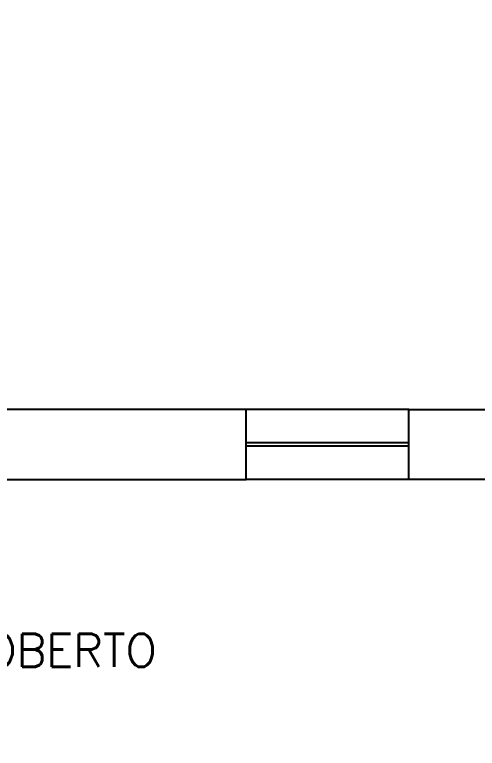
# Model space of a CAD drawing. Header units: metres. Extents: x -367 to 374, y -238 to 224.
# Drawn here: x 361.198 to 364.04, y 198.208 to 202.716 of the extents above; entities that cross this region are included whole.
import ezdxf
from ezdxf.enums import TextEntityAlignment as Align

# ---------------------------------------------------------------- set-up
doc = ezdxf.new("R2010")
doc.units = ezdxf.units.M
doc.layers.add('ELE-ALIMENTADORES', color=160, linetype='Continuous')
doc.layers.add('LA_BAU_BASES GERAIS_R00$0$BASE', color=253, linetype='Continuous')
doc.styles.add('LA_BAU_BASES GERAIS_R00$0$R60-125-RS', font='romans.shx', dxfattribs={"height": 0.19})
doc.styles.add('LA_BAU_BASES GERAIS_R00$0$R80-100-RS', font='romans.shx', dxfattribs={"height": 0.203})

# ---------------------------------------------------------------- blocks, each defined once
blk = doc.blocks.new('LA_BAU_BASES GERAIS_R00$0$LA_BAU_ALVENARIA SUPERIOR_R01')
at = {"layer": 'LA_BAU_BASES GERAIS_R00$0$BASE', "linetype": 'Continuous'}
for p, q in [((263.62, 200.29), (262.62, 200.29)), ((263.62, 200.085), (262.62, 200.085)), ((263.62, 200.065), (262.62, 200.065)), ((263.62, 199.86), (262.62, 199.86))]:
    blk.add_line(p, q, dxfattribs=at)
blk.add_lwpolyline([(265.3, 202.7156), (265.3, 193.4), (264.5656, 193.4), (264.5656, 193.55), (265.15, 193.55), (265.15, 197.55), (264.8, 197.55), (264.8, 197.8), (265.15, 197.8), (265.15, 199.86), (263.62, 199.86), (263.62, 200.29), (265.15, 200.29), (265.15, 202.7156)], dxfattribs=at)
blk.add_lwpolyline([(261.12, 199.86), (262.62, 199.86), (262.62, 200.29), (261.12, 200.29)], close=True, dxfattribs=at)
blk = doc.blocks.new('LA_BAU_BASES GERAIS_R00')
at = {"layer": 'LA_BAU_BASES GERAIS_R00$0$BASE'}
blk.add_blockref('LA_BAU_BASES GERAIS_R00$0$LA_BAU_ALVENARIA SUPERIOR_R01', (100, 0), dxfattribs=at)
at = {"layer": 'LA_BAU_BASES GERAIS_R00$0$BASE', "insert": (359.4347, 198.9118), "char_height": 0.203, "width": 3.284393, "attachment_point": 1, "style": 'LA_BAU_BASES GERAIS_R00$0$R80-100-RS'}
blk.add_mtext('PÁTIO DESCOBERTO', dxfattribs=at)
at = {"layer": 'LA_BAU_BASES GERAIS_R00$0$BASE', "style": 'LA_BAU_BASES GERAIS_R00$0$R60-125-RS'}
for p in [(242.7816, 218.9192), (358.6366, 192.9642)]:
    blk.add_attdef('S', text='', height=0.19, rotation=90, dxfattribs=at).set_placement(p, align=Align.MIDDLE_CENTER)
at = {"layer": 'LA_BAU_BASES GERAIS_R00$0$BASE', "style": 'LA_BAU_BASES GERAIS_R00$0$R80-100-RS'}
blk.add_attdef('ACESSO', text='', height=0.203, dxfattribs=at).set_placement((365.9223, 191.9868), align=Align.TOP_CENTER)
at = {"layer": 'LA_BAU_BASES GERAIS_R00$0$BASE', "style": 'LA_BAU_BASES GERAIS_R00$0$R60-125-RS'}
blk.add_attdef('S', text='', height=0.19, dxfattribs=at).set_placement((266.1142, 180.9134), align=Align.MIDDLE_CENTER)

msp = doc.modelspace()

# ---------------------------------------------------------------- block references
at = {"layer": 'ELE-ALIMENTADORES', "color": 2}
msp.add_blockref('LA_BAU_BASES GERAIS_R00', (0, 0), dxfattribs=at)

doc.saveas('drawing.dxf')
